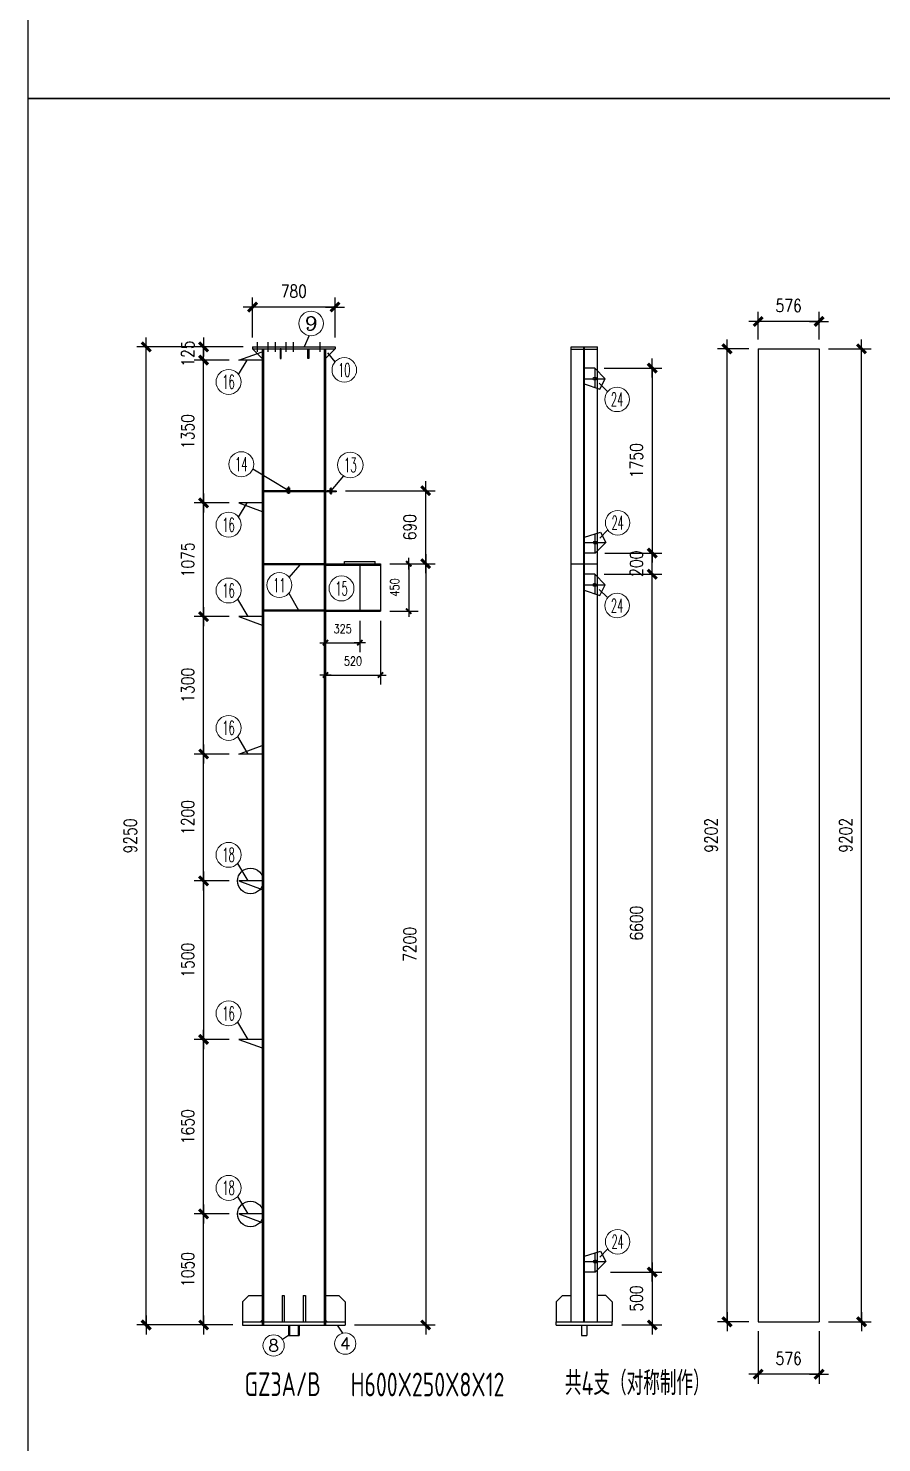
# Model space of a CAD drawing. Header units: millimetres. Extents: x 2451220 to 4527627, y -5186613 to -1639140.
# Drawn here: x 2483553 to 2491625, y -1736927 to -1723549 of the extents above; entities that cross this region are included whole.
import ezdxf
from ezdxf.enums import TextEntityAlignment as Align

# ---------------------------------------------------------------- set-up
doc = ezdxf.new("R2010")
doc.units = ezdxf.units.MM
doc.header["$LTSCALE"] = 1000
doc.header["$PDMODE"] = 34
doc.layers.add('钢架', color=7, linetype='Continuous', lineweight=25)
doc.styles.add('COMPLEX', font='COMPLEX')
doc.styles.add('DIM_FONT', font='simplex.shx', dxfattribs={"width": 0.8, "bigfont": 'hztxt.shx'})
doc.styles.get("Standard").update_dxf_attribs({"font": 'txt', "bigfont": 'gbcbig.shx'})
doc.styles.add('TSSD_Label', font='Tssdeng.shx', dxfattribs={"width": 0.7, "bigfont": 'hztxt.shx'})
doc.dimstyles.get("Standard").update_dxf_attribs({"dimscale": 100, "dimtxt": 3.5, "dimasz": 1, "dimexe": 2.5, "dimexo": 3, "dimgap": 1.5, "dimtad": 1, "dimdec": 0, "dimzin": 0, "dimdsep": 46, "dimtxsty": 'Standard', "dimblk": 'ARCHTICK', "dimcen": 0.09, "dimadec": 0, "dimazin": 0, "dimtfac": 1, "dimtdec": 0, "dimtix": 1, "dimtmove": 2, "dimatfit": 3, "dimldrblk": 'ARCHTICK', "dimfxl": 1, "dimtolj": 1, "dimtzin": 0, "dimarcsym": 0})
doc.dimstyles.new('WGH(1)', dxfattribs={"dimscale": 1.2, "dimtxt": 100, "dimasz": 0.5, "dimexe": 75, "dimexo": 75, "dimgap": 75, "dimtad": 1, "dimdec": 0, "dimzin": 0, "dimdsep": 46, "dimtxsty": 'DIM_FONT', "dimblk1": '_DIMX', "dimblk2": '_DIMX', "dimsah": 1, "dimcen": 0.09, "dimclrd": 3, "dimclre": 3, "dimclrt": 7, "dimadec": 0, "dimazin": 0, "dimtfac": 1, "dimtdec": 0, "dimtix": 1, "dimtmove": 2, "dimatfit": 3, "dimldrblk": '_DIMX', "dimfxl": 1, "dimtolj": 1, "dimtzin": 0, "dimarcsym": 0})

# ---------------------------------------------------------------- blocks, each defined once
blk = doc.blocks.new('_DIMX')
blk.add_line((-150, 0), (150, 0))
at = {"const_width": 50}
blk.add_lwpolyline([(-70, -70), (70, 70)], dxfattribs=at)
blk = doc.blocks.new('*D1924')
at = {"color": 3, "lineweight": -2}
for p, q in [((2485454, -1734763), (2485121, -1734763)), ((2485211, -1735813), (2485211, -1734764)), ((2485454, -1735813), (2485121, -1735813))]:
    blk.add_line(p, q, dxfattribs=at)
at = {"layer": 'Defpoints', "color": 0}
for p in [(2485211, -1734763), (2485544, -1734763), (2485544, -1735813)]:
    blk.add_point(p, dxfattribs=at)
at = {"color": 3, "lineweight": -2, "xscale": 0.6, "yscale": 0.6, "zscale": 0.6}
for p, rotation in [((2485211, -1734763), 90), ((2485211, -1735813), 270)]:
    blk.add_blockref('_DIMX', p, dxfattribs=dict(at, rotation=rotation))
at = {"color": 7, "insert": (2485061, -1735288), "char_height": 120, "attachment_point": 5, "rotation": 90, "style": 'DIM_FONT'}
blk.add_mtext('\\A1;1050', dxfattribs=at)
blk = doc.blocks.new('*D403')
at = {"color": 3, "lineweight": -2}
for p, q in [((2486974, -1728613), (2487402, -1728613)), ((2487312, -1728614), (2487312, -1735813)), ((2486639, -1735813), (2487402, -1735813))]:
    blk.add_line(p, q, dxfattribs=at)
at = {"layer": 'Defpoints', "color": 0}
for p in [(2486884, -1728613), (2486549, -1735813), (2487312, -1735813)]:
    blk.add_point(p, dxfattribs=at)
at = {"color": 3, "lineweight": -2, "xscale": 0.6, "yscale": 0.6, "zscale": 0.6}
for p, rotation in [((2487312, -1728613), 90), ((2487312, -1735813), 270)]:
    blk.add_blockref('_DIMX', p, dxfattribs=dict(at, rotation=rotation))
at = {"color": 7, "insert": (2487162, -1732213), "char_height": 120, "attachment_point": 5, "rotation": 90, "style": 'DIM_FONT'}
blk.add_mtext('\\A1;7200', dxfattribs=at)
blk = doc.blocks.new('*D1925')
at = {"color": 3, "lineweight": -2}
for p, q in [((2487064, -1728613), (2487241, -1728613)), ((2487151, -1728614), (2487151, -1729063)), ((2486974, -1729063), (2487241, -1729063))]:
    blk.add_line(p, q, dxfattribs=at)
at = {"layer": 'Defpoints', "color": 0}
for p in [(2486974, -1728613), (2486884, -1729063), (2487151, -1729063)]:
    blk.add_point(p, dxfattribs=at)
at = {"color": 3, "lineweight": -2, "xscale": 0.36, "yscale": 0.36, "zscale": 0.36}
for p, rotation in [((2487151, -1728613), 90), ((2487151, -1729063), 270)]:
    blk.add_blockref('_DIMX', p, dxfattribs=dict(at, rotation=rotation))
at = {"color": 7, "insert": (2487019, -1728838), "char_height": 84, "attachment_point": 5, "rotation": 90, "style": 'DIM_FONT'}
blk.add_mtext('\\A1;450', dxfattribs=at)
blk = doc.blocks.new('*D1926')
at = {"color": 3, "lineweight": -2}
for p, q in [((2486364, -1729153), (2486364, -1729451)), ((2486689, -1729153), (2486689, -1729451)), ((2486364, -1729361), (2486364, -1729361)), ((2486364, -1729361), (2486689, -1729361)), ((2486690, -1729361), (2486690, -1729361))]:
    blk.add_line(p, q, dxfattribs=at)
at = {"layer": 'Defpoints', "color": 0}
for p in [(2486364, -1729063), (2486689, -1729063), (2486689, -1729361)]:
    blk.add_point(p, dxfattribs=at)
at = {"color": 3, "lineweight": -2, "xscale": 0.36, "yscale": 0.36, "zscale": 0.36}
blk.add_blockref('_DIMX', (2486364, -1729361), dxfattribs=at)
at = {"color": 3, "lineweight": -2, "xscale": 0.36, "yscale": 0.36, "zscale": 0.36, "rotation": 180}
blk.add_blockref('_DIMX', (2486689, -1729361), dxfattribs=at)
at = {"color": 7, "insert": (2486527, -1729229), "char_height": 84, "attachment_point": 5, "style": 'DIM_FONT'}
blk.add_mtext('\\A1;325', dxfattribs=at)
blk = doc.blocks.new('*D1927')
at = {"color": 3, "lineweight": -2}
for p, q in [((2486364, -1729153), (2486364, -1729756)), ((2486884, -1729153), (2486884, -1729756)), ((2486365, -1729666), (2486884, -1729666))]:
    blk.add_line(p, q, dxfattribs=at)
at = {"layer": 'Defpoints', "color": 0}
for p in [(2486364, -1729063), (2486884, -1729063), (2486884, -1729666)]:
    blk.add_point(p, dxfattribs=at)
at = {"color": 3, "lineweight": -2, "xscale": 0.36, "yscale": 0.36, "zscale": 0.36, "rotation": 180}
blk.add_blockref('_DIMX', (2486364, -1729666), dxfattribs=at)
at = {"color": 3, "lineweight": -2, "xscale": 0.36, "yscale": 0.36, "zscale": 0.36}
blk.add_blockref('_DIMX', (2486884, -1729666), dxfattribs=at)
at = {"color": 7, "insert": (2486624, -1729534), "char_height": 84, "attachment_point": 5, "style": 'DIM_FONT'}
blk.add_mtext('\\A1;520', dxfattribs=at)
blk = doc.blocks.new('*D404')
at = {"color": 3, "lineweight": -2}
for p, q in [((2486554, -1727923), (2487402, -1727923)), ((2487312, -1728613), (2487312, -1727924)), ((2487064, -1728613), (2487402, -1728613))]:
    blk.add_line(p, q, dxfattribs=at)
at = {"layer": 'Defpoints', "color": 0}
for p in [(2486464, -1727923), (2487312, -1727923), (2486974, -1728613)]:
    blk.add_point(p, dxfattribs=at)
at = {"color": 3, "lineweight": -2, "xscale": 0.6, "yscale": 0.6, "zscale": 0.6}
for p, rotation in [((2487312, -1727923), 90), ((2487312, -1728613), 270)]:
    blk.add_blockref('_DIMX', p, dxfattribs=dict(at, rotation=rotation))
at = {"color": 7, "insert": (2487162, -1728268), "char_height": 120, "attachment_point": 5, "rotation": 90, "style": 'DIM_FONT'}
blk.add_mtext('\\A1;690', dxfattribs=at)
blk = doc.blocks.new('*D1928')
at = {"color": 3, "lineweight": -2}
for p, q in [((2485674, -1726473), (2485674, -1726096)), ((2486454, -1726473), (2486454, -1726096)), ((2486454, -1726186), (2485675, -1726186))]:
    blk.add_line(p, q, dxfattribs=at)
at = {"layer": 'Defpoints', "color": 0}
for p in [(2485674, -1726186), (2485674, -1726563), (2486454, -1726563)]:
    blk.add_point(p, dxfattribs=at)
at = {"color": 3, "lineweight": -2, "xscale": 0.6, "yscale": 0.6, "zscale": 0.6, "rotation": 180}
blk.add_blockref('_DIMX', (2485674, -1726186), dxfattribs=at)
at = {"color": 3, "lineweight": -2, "xscale": 0.6, "yscale": 0.6, "zscale": 0.6}
blk.add_blockref('_DIMX', (2486454, -1726186), dxfattribs=at)
at = {"color": 7, "insert": (2486064, -1726036), "char_height": 120, "attachment_point": 5, "style": 'DIM_FONT'}
blk.add_mtext('\\A1;780', dxfattribs=at)
blk = doc.blocks.new('*D1929')
at = {"color": 3, "lineweight": -2}
for p, q in [((2485584, -1726563), (2484578, -1726563)), ((2484668, -1735813), (2484668, -1726564)), ((2485489, -1735813), (2484578, -1735813))]:
    blk.add_line(p, q, dxfattribs=at)
at = {"layer": 'Defpoints', "color": 0}
for p in [(2484668, -1726563), (2485674, -1726563), (2485579, -1735813)]:
    blk.add_point(p, dxfattribs=at)
at = {"color": 3, "lineweight": -2, "xscale": 0.6, "yscale": 0.6, "zscale": 0.6}
for p, rotation in [((2484668, -1726563), 90), ((2484668, -1735813), 270)]:
    blk.add_blockref('_DIMX', p, dxfattribs=dict(at, rotation=rotation))
at = {"color": 7, "insert": (2484518, -1731188), "char_height": 120, "attachment_point": 5, "rotation": 90, "style": 'DIM_FONT'}
blk.add_mtext('\\A1;9250', dxfattribs=at)
blk = doc.blocks.new('*D1930')
at = {"color": 3, "lineweight": -2}
for p, q in [((2490367, -1726581), (2490072, -1726581)), ((2490162, -1735783), (2490162, -1726582)), ((2490367, -1735783), (2490072, -1735783))]:
    blk.add_line(p, q, dxfattribs=at)
at = {"layer": 'Defpoints', "color": 0}
for p in [(2490162, -1726581), (2490457, -1726581), (2490457, -1735783)]:
    blk.add_point(p, dxfattribs=at)
at = {"color": 3, "lineweight": -2, "xscale": 0.6, "yscale": 0.6, "zscale": 0.6}
for p, rotation in [((2490162, -1726581), 90), ((2490162, -1735783), 270)]:
    blk.add_blockref('_DIMX', p, dxfattribs=dict(at, rotation=rotation))
at = {"color": 7, "insert": (2490012, -1731182), "char_height": 120, "attachment_point": 5, "rotation": 90, "style": 'DIM_FONT'}
blk.add_mtext('\\A1;9202', dxfattribs=at)
blk = doc.blocks.new('*D1931')
at = {"color": 3, "lineweight": -2}
for p, q in [((2491123, -1726581), (2491525, -1726581)), ((2491435, -1735783), (2491435, -1726582)), ((2491123, -1735783), (2491525, -1735783))]:
    blk.add_line(p, q, dxfattribs=at)
at = {"layer": 'Defpoints', "color": 0}
for p in [(2491033, -1726581), (2491435, -1726581), (2491033, -1735783)]:
    blk.add_point(p, dxfattribs=at)
at = {"color": 3, "lineweight": -2, "xscale": 0.6, "yscale": 0.6, "zscale": 0.6}
for p, rotation in [((2491435, -1726581), 90), ((2491435, -1735783), 270)]:
    blk.add_blockref('_DIMX', p, dxfattribs=dict(at, rotation=rotation))
at = {"color": 7, "insert": (2491285, -1731182), "char_height": 120, "attachment_point": 5, "rotation": 90, "style": 'DIM_FONT'}
blk.add_mtext('\\A1;9202', dxfattribs=at)
blk = doc.blocks.new('*D1932')
at = {"color": 3, "lineweight": -2}
for p, q in [((2490457, -1735873), (2490457, -1736369)), ((2491033, -1735873), (2491033, -1736369)), ((2491033, -1736279), (2490458, -1736279))]:
    blk.add_line(p, q, dxfattribs=at)
at = {"layer": 'Defpoints', "color": 0}
for p in [(2490457, -1735783), (2491033, -1735783), (2490457, -1736279)]:
    blk.add_point(p, dxfattribs=at)
at = {"color": 3, "lineweight": -2, "xscale": 0.6, "yscale": 0.6, "zscale": 0.6, "rotation": 180}
blk.add_blockref('_DIMX', (2490457, -1736279), dxfattribs=at)
at = {"color": 3, "lineweight": -2, "xscale": 0.6, "yscale": 0.6, "zscale": 0.6}
blk.add_blockref('_DIMX', (2491033, -1736279), dxfattribs=at)
at = {"color": 7, "insert": (2490745, -1736129), "char_height": 120, "attachment_point": 5, "style": 'DIM_FONT'}
blk.add_mtext('\\A1;576', dxfattribs=at)
blk = doc.blocks.new('*D1933')
at = {"color": 3, "lineweight": -2}
for p, q in [((2490457, -1726491), (2490457, -1726232)), ((2491033, -1726491), (2491033, -1726232)), ((2491033, -1726322), (2490458, -1726322))]:
    blk.add_line(p, q, dxfattribs=at)
at = {"layer": 'Defpoints', "color": 0}
for p in [(2490457, -1726322), (2490457, -1726581), (2491033, -1726581)]:
    blk.add_point(p, dxfattribs=at)
at = {"color": 3, "lineweight": -2, "xscale": 0.6, "yscale": 0.6, "zscale": 0.6, "rotation": 180}
blk.add_blockref('_DIMX', (2490457, -1726322), dxfattribs=at)
at = {"color": 3, "lineweight": -2, "xscale": 0.6, "yscale": 0.6, "zscale": 0.6}
blk.add_blockref('_DIMX', (2491033, -1726322), dxfattribs=at)
at = {"color": 7, "insert": (2490745, -1726172), "char_height": 120, "attachment_point": 5, "style": 'DIM_FONT'}
blk.add_mtext('\\A1;576', dxfattribs=at)
blk = doc.blocks.new('轴线标号')
at = {"lineweight": 13}
blk.add_circle((0, 0), 0.5, dxfattribs=at)
at = {"layer": '钢架', "lineweight": 13, "style": 'COMPLEX', "width": 1.041667}
blk.add_attdef('A', text='', height=0.56, dxfattribs=at).set_placement((-0.25, -0.28), (0.25, -0.28), align=Align.FIT)
blk = doc.blocks.new('*D1934')
at = {"color": 3, "lineweight": -2}
for p, q in [((2489000, -1726763), (2489545, -1726763)), ((2489455, -1726764), (2489455, -1728513)), ((2489005, -1728513), (2489545, -1728513))]:
    blk.add_line(p, q, dxfattribs=at)
at = {"layer": 'Defpoints', "color": 0}
for p in [(2488910, -1726763), (2488915, -1728513), (2489455, -1728513)]:
    blk.add_point(p, dxfattribs=at)
at = {"color": 3, "lineweight": -2, "xscale": 0.6, "yscale": 0.6, "zscale": 0.6}
for p, rotation in [((2489455, -1726763), 90), ((2489455, -1728513), 270)]:
    blk.add_blockref('_DIMX', p, dxfattribs=dict(at, rotation=rotation))
at = {"color": 7, "insert": (2489305, -1727638), "char_height": 120, "attachment_point": 5, "rotation": 90, "style": 'DIM_FONT'}
blk.add_mtext('\\A1;1750', dxfattribs=at)
blk = doc.blocks.new('*D405')
at = {"color": 3, "lineweight": -2}
for p, q in [((2489000, -1728713), (2489545, -1728713)), ((2489455, -1735313), (2489455, -1728714)), ((2489060, -1735313), (2489545, -1735313))]:
    blk.add_line(p, q, dxfattribs=at)
at = {"layer": 'Defpoints', "color": 0}
for p in [(2488910, -1728713), (2489455, -1728713), (2488970, -1735313)]:
    blk.add_point(p, dxfattribs=at)
at = {"color": 3, "lineweight": -2, "xscale": 0.6, "yscale": 0.6, "zscale": 0.6}
for p, rotation in [((2489455, -1728713), 90), ((2489455, -1735313), 270)]:
    blk.add_blockref('_DIMX', p, dxfattribs=dict(at, rotation=rotation))
at = {"color": 7, "insert": (2489305, -1732013), "char_height": 120, "attachment_point": 5, "rotation": 90, "style": 'DIM_FONT'}
blk.add_mtext('\\A1;6600', dxfattribs=at)
blk = doc.blocks.new('*D406')
at = {"color": 3, "lineweight": -2}
for p, q in [((2489188, -1728513), (2489545, -1728513)), ((2489455, -1728513), (2489455, -1728512)), ((2489455, -1728713), (2489455, -1728513)), ((2489090, -1728713), (2489545, -1728713)), ((2489455, -1728714), (2489455, -1728715))]:
    blk.add_line(p, q, dxfattribs=at)
at = {"layer": 'Defpoints', "color": 0}
for p in [(2489098, -1728513), (2489455, -1728513), (2489000, -1728713)]:
    blk.add_point(p, dxfattribs=at)
at = {"color": 3, "lineweight": -2, "xscale": 0.6, "yscale": 0.6, "zscale": 0.6}
for p, rotation in [((2489455, -1728513), 270), ((2489455, -1728713), 90)]:
    blk.add_blockref('_DIMX', p, dxfattribs=dict(at, rotation=rotation))
at = {"color": 7, "insert": (2489305, -1728613), "char_height": 120, "attachment_point": 5, "rotation": 90, "style": 'DIM_FONT'}
blk.add_mtext('\\A1;200', dxfattribs=at)
blk = doc.blocks.new('*D410')
at = {"color": 3, "lineweight": -2}
for p, q in [((2485454, -1733113), (2485121, -1733113)), ((2485211, -1734763), (2485211, -1733114)), ((2485454, -1734763), (2485121, -1734763))]:
    blk.add_line(p, q, dxfattribs=at)
at = {"layer": 'Defpoints', "color": 0}
for p in [(2485211, -1733113), (2485544, -1733113), (2485544, -1734763)]:
    blk.add_point(p, dxfattribs=at)
at = {"color": 3, "lineweight": -2, "xscale": 0.6, "yscale": 0.6, "zscale": 0.6}
for p, rotation in [((2485211, -1733113), 90), ((2485211, -1734763), 270)]:
    blk.add_blockref('_DIMX', p, dxfattribs=dict(at, rotation=rotation))
at = {"color": 7, "insert": (2485061, -1733938), "char_height": 120, "attachment_point": 5, "rotation": 90, "style": 'DIM_FONT'}
blk.add_mtext('\\A1;1650', dxfattribs=at)
blk = doc.blocks.new('*D1955')
at = {"color": 3, "lineweight": -2}
for p, q in [((2485454, -1730413), (2485121, -1730413)), ((2485211, -1731613), (2485211, -1730414)), ((2485454, -1731613), (2485121, -1731613))]:
    blk.add_line(p, q, dxfattribs=at)
at = {"layer": 'Defpoints', "color": 0}
for p in [(2485211, -1730413), (2485544, -1730413), (2485544, -1731613)]:
    blk.add_point(p, dxfattribs=at)
at = {"color": 3, "lineweight": -2, "xscale": 0.6, "yscale": 0.6, "zscale": 0.6}
for p, rotation in [((2485211, -1730413), 90), ((2485211, -1731613), 270)]:
    blk.add_blockref('_DIMX', p, dxfattribs=dict(at, rotation=rotation))
at = {"color": 7, "insert": (2485061, -1731013), "char_height": 120, "attachment_point": 5, "rotation": 90, "style": 'DIM_FONT'}
blk.add_mtext('\\A1;1200', dxfattribs=at)
blk = doc.blocks.new('*D1956')
at = {"color": 3, "lineweight": -2}
for p, q in [((2485454, -1729113), (2485121, -1729113)), ((2485211, -1730413), (2485211, -1729114)), ((2485454, -1730413), (2485121, -1730413))]:
    blk.add_line(p, q, dxfattribs=at)
at = {"layer": 'Defpoints', "color": 0}
for p in [(2485211, -1729113), (2485544, -1729113), (2485544, -1730413)]:
    blk.add_point(p, dxfattribs=at)
at = {"color": 3, "lineweight": -2, "xscale": 0.6, "yscale": 0.6, "zscale": 0.6}
for p, rotation in [((2485211, -1729113), 90), ((2485211, -1730413), 270)]:
    blk.add_blockref('_DIMX', p, dxfattribs=dict(at, rotation=rotation))
at = {"color": 7, "insert": (2485061, -1729763), "char_height": 120, "attachment_point": 5, "rotation": 90, "style": 'DIM_FONT'}
blk.add_mtext('\\A1;1300', dxfattribs=at)
blk = doc.blocks.new('*D1957')
at = {"color": 3, "lineweight": -2}
for p, q in [((2485454, -1728038), (2485121, -1728038)), ((2485211, -1729113), (2485211, -1728039)), ((2485454, -1729113), (2485121, -1729113))]:
    blk.add_line(p, q, dxfattribs=at)
at = {"layer": 'Defpoints', "color": 0}
for p in [(2485211, -1728038), (2485544, -1728038), (2485544, -1729113)]:
    blk.add_point(p, dxfattribs=at)
at = {"color": 3, "lineweight": -2, "xscale": 0.6, "yscale": 0.6, "zscale": 0.6}
for p, rotation in [((2485211, -1728038), 90), ((2485211, -1729113), 270)]:
    blk.add_blockref('_DIMX', p, dxfattribs=dict(at, rotation=rotation))
at = {"color": 7, "insert": (2485061, -1728576), "char_height": 120, "attachment_point": 5, "rotation": 90, "style": 'DIM_FONT'}
blk.add_mtext('\\A1;1075', dxfattribs=at)
blk = doc.blocks.new('*D1958')
at = {"color": 3, "lineweight": -2}
for p, q in [((2485454, -1726688), (2485121, -1726688)), ((2485211, -1728038), (2485211, -1726689)), ((2485454, -1728038), (2485121, -1728038))]:
    blk.add_line(p, q, dxfattribs=at)
at = {"layer": 'Defpoints', "color": 0}
for p in [(2485211, -1726688), (2485544, -1726688), (2485544, -1728038)]:
    blk.add_point(p, dxfattribs=at)
at = {"color": 3, "lineweight": -2, "xscale": 0.6, "yscale": 0.6, "zscale": 0.6}
for p, rotation in [((2485211, -1726688), 90), ((2485211, -1728038), 270)]:
    blk.add_blockref('_DIMX', p, dxfattribs=dict(at, rotation=rotation))
at = {"color": 7, "insert": (2485061, -1727363), "char_height": 120, "attachment_point": 5, "rotation": 90, "style": 'DIM_FONT'}
blk.add_mtext('\\A1;1350', dxfattribs=at)
blk = doc.blocks.new('*D411')
at = {"color": 3, "lineweight": -2}
for p, q in [((2485364, -1731613), (2485121, -1731613)), ((2485211, -1731614), (2485211, -1733113)), ((2485364, -1733113), (2485121, -1733113))]:
    blk.add_line(p, q, dxfattribs=at)
at = {"layer": 'Defpoints', "color": 0}
for p in [(2485454, -1731613), (2485211, -1733113), (2485454, -1733113)]:
    blk.add_point(p, dxfattribs=at)
at = {"color": 3, "lineweight": -2, "xscale": 0.6, "yscale": 0.6, "zscale": 0.6}
for p, rotation in [((2485211, -1731613), 90), ((2485211, -1733113), 270)]:
    blk.add_blockref('_DIMX', p, dxfattribs=dict(at, rotation=rotation))
at = {"color": 7, "insert": (2485061, -1732363), "char_height": 120, "attachment_point": 5, "rotation": 90, "style": 'DIM_FONT'}
blk.add_mtext('\\A1;1500', dxfattribs=at)
blk = doc.blocks.new('*D412')
at = {"color": 3, "lineweight": -2}
for p, q in [((2485364, -1726563), (2485121, -1726563)), ((2485211, -1726563), (2485211, -1726562)), ((2485211, -1726688), (2485211, -1726563)), ((2485364, -1726688), (2485121, -1726688)), ((2485211, -1726689), (2485211, -1726690))]:
    blk.add_line(p, q, dxfattribs=at)
at = {"layer": 'Defpoints', "color": 0}
for p in [(2485211, -1726563), (2485454, -1726563), (2485454, -1726688)]:
    blk.add_point(p, dxfattribs=at)
at = {"color": 3, "lineweight": -2, "xscale": 0.6, "yscale": 0.6, "zscale": 0.6}
for p, rotation in [((2485211, -1726563), 270), ((2485211, -1726688), 90)]:
    blk.add_blockref('_DIMX', p, dxfattribs=dict(at, rotation=rotation))
at = {"color": 7, "insert": (2485061, -1726626), "char_height": 120, "attachment_point": 5, "rotation": 90, "style": 'DIM_FONT'}
blk.add_mtext('\\A1;125', dxfattribs=at)
blk = doc.blocks.new('*D1992')
at = {"color": 3, "lineweight": -2}
for p, q in [((2489166, -1735313), (2489545, -1735313)), ((2489455, -1735314), (2489455, -1735813)), ((2489166, -1735813), (2489545, -1735813))]:
    blk.add_line(p, q, dxfattribs=at)
at = {"layer": 'Defpoints', "color": 0}
for p in [(2489076, -1735313), (2489076, -1735813), (2489455, -1735813)]:
    blk.add_point(p, dxfattribs=at)
at = {"color": 3, "lineweight": -2, "xscale": 0.6, "yscale": 0.6, "zscale": 0.6}
for p, rotation in [((2489455, -1735313), 90), ((2489455, -1735813), 270)]:
    blk.add_blockref('_DIMX', p, dxfattribs=dict(at, rotation=rotation))
at = {"color": 7, "insert": (2489305, -1735563), "char_height": 120, "attachment_point": 5, "rotation": 90, "style": 'DIM_FONT'}
blk.add_mtext('\\A1;500', dxfattribs=at)

msp = doc.modelspace()

# ---------------------------------------------------------------- linework, layer by layer
for p, q in [((2486208.2, -1726455.6), (2486163.4, -1726563.5)), ((2485544.3, -1726688.5), (2485764.3, -1726608.5)), ((2485674.3, -1726581.5), (2485764.3, -1726671.5)), ((2485764.3, -1726581.5), (2485764.3, -1735813.5)), ((2485776.3, -1726581.5), (2485776.3, -1735813.5)), ((2486352.3, -1726581.5), (2486352.3, -1735813.5)), ((2486364.3, -1726581.5), (2486364.3, -1735813.5)), ((2486454.3, -1726581.5), (2486364.3, -1726671.5)), ((2486455.4, -1726702.8), (2486387.3, -1726618.9)), ((2488686.4, -1735783.5), (2488686.4, -1726563.5)), ((2488686.4, -1726563.5), (2488936.4, -1726563.5)), ((2488686.4, -1726583.5), (2488936.4, -1726583.5)), ((2488807.4, -1735783.5), (2488807.4, -1726563.5)), ((2488811.4, -1735783.5), (2488811.4, -1726563.5)), ((2488815.4, -1735783.5), (2488815.4, -1726563.5)), ((2488936.4, -1735783.5), (2488936.4, -1726563.5)), ((2490457.1, -1726581.5), (2490457.1, -1735783.5)), ((2491033.1, -1726581.5), (2491033.1, -1735783.5)), ((2485540.8, -1726822.5), (2485623.2, -1726688.5)), ((2485764.3, -1726688.5), (2485544.3, -1726688.5)), ((2488910.3, -1726763.3), (2488810.3, -1726763.3)), ((2488910.3, -1726763.3), (2488810.3, -1726763.3)), ((2488910.3, -1726763.3), (2488910.3, -1726946.7)), ((2488910.3, -1726763.3), (2489010.3, -1726863.3)), ((2488810.3, -1726863.3), (2489010.3, -1726863.3)), ((2489027.8, -1726979.9), (2488954.2, -1726906.4)), ((2488960.3, -1726963.3), (2489010.3, -1726863.3)), ((2488810.3, -1726913.3), (2488960.3, -1726963.3)), ((2485677.9, -1727714.6), (2486011.7, -1727916.4)), ((2486533.9, -1727782.2), (2486414.3, -1727923.5)), ((2486354.3, -1727923.5), (2485774.3, -1727923.5)), ((2486354.3, -1727933.5), (2485774.3, -1727933.5)), ((2486364.3, -1727923.5), (2486464.3, -1727923.5)), ((2486464.3, -1727933.5), (2486364.3, -1727933.5)), ((2486414.3, -1727923.5), (2486379.3, -1727923.5)), ((2486414.3, -1727893.1), (2486414.3, -1727958.5)), ((2486464.3, -1727923.5), (2486464.3, -1727933.5)), ((2485540.8, -1728172.5), (2485623.2, -1728038.5)), ((2485764.3, -1728038.5), (2485544.3, -1728038.5)), ((2485544.3, -1728038.5), (2485764.3, -1728118.5)), ((2488815.4, -1728363.5), (2488965.4, -1728313.5)), ((2488915.4, -1728513.5), (2488915.4, -1728330.1)), ((2489033, -1728296.9), (2488959.3, -1728370.4)), ((2488965.4, -1728313.5), (2489015.4, -1728413.5)), ((2488815.4, -1728413.5), (2489015.4, -1728413.5)), ((2488915.4, -1728513.5), (2489015.4, -1728413.5)), ((2486352.3, -1728613.5), (2485776.3, -1728613.5)), ((2486352.3, -1728623.5), (2485776.3, -1728623.5)), ((2486021.3, -1728742.3), (2486125.9, -1728623.5)), ((2486364.3, -1728613.5), (2486884.3, -1728613.5)), ((2486364.3, -1728625.5), (2486884.3, -1728625.5)), ((2486544.3, -1728593.5), (2486834.3, -1728593.5)), ((2486544.3, -1728613.5), (2486544.3, -1728593.5)), ((2486689.3, -1728625.5), (2486689.3, -1729051.5)), ((2486834.3, -1728613.5), (2486834.3, -1728593.5)), ((2486884.3, -1728613.5), (2486884.3, -1729063.5)), ((2488686.4, -1728613.5), (2488936.4, -1728613.5)), ((2488915.4, -1728513.5), (2488815.4, -1728513.5)), ((2488910.3, -1728713.5), (2488810.3, -1728713.5)), ((2488910.3, -1728713.5), (2488810.3, -1728713.5)), ((2488910.3, -1728713.5), (2488910.3, -1728896.8)), ((2488910.3, -1728713.5), (2489010.3, -1728813.5)), ((2486016.3, -1728893.1), (2486109.9, -1729053.5)), ((2488810.3, -1728813.5), (2489010.3, -1728813.5)), ((2488810.3, -1728863.5), (2488960.3, -1728913.5)), ((2489027.8, -1728930), (2488954.2, -1728856.6)), ((2488960.3, -1728913.5), (2489010.3, -1728813.5)), ((2485531.9, -1728948.5), (2485628.4, -1729113.5)), ((2485764.3, -1729113.5), (2485544.3, -1729113.5)), ((2485544.3, -1729113.5), (2485764.3, -1729193.5)), ((2486352.3, -1729053.5), (2485776.3, -1729053.5)), ((2486352.3, -1729063.5), (2485776.3, -1729063.5)), ((2486364.3, -1729051.5), (2486884.3, -1729051.5)), ((2486364.3, -1729063.5), (2486884.3, -1729063.5)), ((2485531.9, -1730248.5), (2485628.4, -1730413.5)), ((2485544.3, -1730413.5), (2485764.3, -1730333.5)), ((2485764.3, -1730413.5), (2485544.3, -1730413.5)), ((2485531.9, -1731448.5), (2485628.4, -1731613.5)), ((2485764.3, -1731613.5), (2485544.3, -1731613.5)), ((2485544.3, -1731613.5), (2485764.3, -1731693.5)), ((2485531.9, -1732948.5), (2485628.4, -1733113.5)), ((2485764.3, -1733113.5), (2485544.3, -1733113.5)), ((2485544.3, -1733113.5), (2485764.3, -1733193.5)), ((2485531.9, -1734598.5), (2485628.4, -1734763.5)), ((2485764.3, -1734763.5), (2485544.3, -1734763.5)), ((2485544.3, -1734763.5), (2485764.3, -1734843.5)), ((2488815.4, -1735163.5), (2488965.4, -1735113.5)), ((2488915.4, -1735313.5), (2488915.4, -1735130.1)), ((2489033, -1735096.9), (2488959.3, -1735170.4)), ((2488965.4, -1735113.5), (2489015.4, -1735213.5)), ((2488815.4, -1735213.5), (2489015.4, -1735213.5)), ((2488915.4, -1735313.5), (2488815.4, -1735313.5)), ((2488915.4, -1735313.5), (2489015.4, -1735213.5)), ((2485579.3, -1735593.5), (2485639.3, -1735533.5)), ((2485579.3, -1735593.5), (2485579.3, -1735783.5)), ((2485639.3, -1735533.5), (2485778.3, -1735533.5)), ((2485954.3, -1735533.5), (2485954.3, -1735783.5)), ((2485954.3, -1735533.5), (2485974.3, -1735533.5)), ((2485974.3, -1735533.5), (2485974.3, -1735783.5)), ((2486154.3, -1735533.5), (2486154.3, -1735783.5)), ((2486154.3, -1735533.5), (2486174.3, -1735533.5)), ((2486174.3, -1735533.5), (2486174.3, -1735783.5)), ((2486350.3, -1735533.5), (2486489.3, -1735533.5)), ((2486489.3, -1735533.5), (2486549.3, -1735593.5)), ((2486549.3, -1735593.5), (2486549.3, -1735783.5)), ((2488546.4, -1735593.5), (2488606.4, -1735533.5)), ((2488546.4, -1735593.5), (2488546.4, -1735783.5)), ((2488606.4, -1735533.5), (2488686.4, -1735533.5)), ((2489016.4, -1735533.5), (2488936.4, -1735533.5)), ((2489076.4, -1735593.5), (2489016.4, -1735533.5)), ((2489076.4, -1735593.5), (2489076.4, -1735783.5)), ((2485579.3, -1735783.5), (2485579.3, -1735813.5)), ((2485579.3, -1735783.5), (2486549.3, -1735783.5)), ((2485579.3, -1735813.5), (2486549.3, -1735813.5)), ((2485749.3, -1735783.5), (2485764.3, -1735768.5)), ((2485764.3, -1735783.5), (2486364.3, -1735783.5)), ((2485764.3, -1735783.5), (2486364.3, -1735783.5)), ((2485764.3, -1735813.5), (2486364.3, -1735813.5)), ((2485764.3, -1735813.5), (2486364.3, -1735813.5)), ((2486014.3, -1735813.5), (2486014.3, -1735913.5)), ((2486024.3, -1735813.5), (2486024.3, -1735913.5)), ((2486104.3, -1735813.5), (2486104.3, -1735913.5)), ((2486114.3, -1735813.5), (2486114.3, -1735913.5)), ((2486379.3, -1735783.5), (2486364.3, -1735768.5)), ((2486529.6, -1735890.7), (2486479, -1735813.5)), ((2486549.3, -1735783.5), (2486549.3, -1735813.5)), ((2488546.4, -1735813.5), (2488546.4, -1735783.5)), ((2488546.4, -1735783.5), (2489076.4, -1735783.5)), ((2488546.4, -1735813.5), (2489076.4, -1735813.5)), ((2488786.4, -1735813.5), (2488786.4, -1735913.5)), ((2488836.4, -1735813.5), (2488836.4, -1735913.5)), ((2489076.4, -1735813.5), (2489076.4, -1735783.5)), ((2489076.4, -1735813.5), (2489076.4, -1735783.5)), ((2490457.1, -1735783.5), (2491033.1, -1735783.5)), ((2490457.1, -1735783.5), (2491033.1, -1735783.5)), ((2490457.1, -1735783.5), (2491033.1, -1735783.5)), ((2486014.3, -1735913.5), (2485957.6, -1735951.2)), ((2486014.3, -1735913.5), (2486114.3, -1735913.5)), ((2488786.4, -1735913.5), (2488836.4, -1735913.5))]:
    msp.add_line(p, q)
at = {"color": 2}
for p, q in [((2485674.3, -1726563.5), (2485674.3, -1726581.5)), ((2485674.3, -1726563.5), (2486454.3, -1726563.5)), ((2485674.3, -1726581.5), (2486454.3, -1726581.5)), ((2485719.3, -1726518.8), (2485719.3, -1726607.7)), ((2485819.3, -1726518.8), (2485819.3, -1726607.7)), ((2485889.3, -1726518.8), (2485889.3, -1726607.7)), ((2485989.3, -1726518.8), (2485989.3, -1726607.7)), ((2486059.3, -1726518.8), (2486059.3, -1726607.7)), ((2486309.3, -1726518.8), (2486309.3, -1726607.7)), ((2486454.3, -1726563.5), (2486454.3, -1726581.5)), ((2490457.1, -1726581.5), (2491033.1, -1726581.5)), ((2486014.3, -1727882.8), (2486014.3, -1727953.7))]:
    msp.add_line(p, q, dxfattribs=at)
for points in [[(2499972, -1724214.5), (2483552.7, -1724214.5), (2483552.7, -1711257.5), (2499972, -1711257.5)], [(2499972, -1737171.4), (2483552.7, -1737171.4), (2483552.7, -1724214.5), (2499972, -1724214.5)], [(2485934.3, -1726671.5), (2485944.3, -1726671.5), (2485944.3, -1726581.5), (2485934.3, -1726581.5)], [(2485934.3, -1726671.5), (2485944.3, -1726671.5), (2485944.3, -1726581.5), (2485934.3, -1726581.5)], [(2486207.7, -1726671.5), (2486197.7, -1726671.5), (2486197.7, -1726581.5), (2486207.7, -1726581.5)], [(2486406.7, -1727902), (2486422.4, -1727902), (2486422.4, -1727949.8), (2486406.7, -1727949.8)]]:
    msp.add_lwpolyline(points, close=True)
msp.add_lwpolyline([(2486005.8, -1727895.5), (2486022.9, -1727895.5), (2486022.9, -1727944.5), (2486005.8, -1727944.5)], close=True, dxfattribs=at)
for centre, radius in [((2488910.3, -1726863.3), 15), ((2488915.4, -1728413.5), 15), ((2488910.3, -1728813.5), 15), ((2485654.3, -1731613.5), 121.6), ((2485654.3, -1734763.5), 121.6), ((2488915.4, -1735213.5), 15)]:
    msp.add_circle(centre, radius)

# ---------------------------------------------------------------- block references
ref = msp.add_blockref('轴线标号', (2486227.4, -1726340.9), dxfattribs=dict(xscale=-232.4988107294776, yscale=232.4988107294776, zscale=232.4988107293054))
ref.add_attrib('A', '9', dxfattribs={"layer": '钢架', "lineweight": 13, "height": 130.2, "style": 'COMPLEX', "width": 1.339286}).set_placement((2486169.3, -1726406), (2486285.6, -1726406), align=Align.FIT)
ref = msp.add_blockref('轴线标号', (2486542, -1726780.3), dxfattribs=dict(xscale=-232.4988107294776, yscale=232.4988107294776, zscale=232.4988107293054))
ref.add_attrib('A', '10', dxfattribs={"layer": '钢架', "lineweight": 13, "height": 130.2, "style": 'COMPLEX', "width": 0.646552}).set_placement((2486483.9, -1726845.4), (2486600.1, -1726845.4), align=Align.FIT)
ref = msp.add_blockref('轴线标号', (2485446.9, -1726894), dxfattribs=dict(xscale=-236.1316046467982, yscale=236.1316046467982, zscale=236.1316046469508))
ref.add_attrib('A', '16', dxfattribs={"layer": '钢架', "lineweight": 13, "height": 132.23, "style": 'COMPLEX', "width": 0.646552}).set_placement((2485387.9, -1726960.1), (2485505.9, -1726960.1), align=Align.FIT)
ref = msp.add_blockref('轴线标号', (2489122.3, -1727059), dxfattribs=dict(xscale=232.0951669607311, yscale=232.0951669607311, zscale=232.0951669606781, rotation=180))
ref.add_attrib('A', '24', dxfattribs={"layer": '钢架', "lineweight": 13, "height": 129.97, "style": 'COMPLEX', "width": 0.520833}).set_placement((2489064.3, -1727124), (2489180.4, -1727124), align=Align.FIT)
ref = msp.add_blockref('轴线标号', (2485567.8, -1727671.9), dxfattribs=dict(xscale=-236.1316046467982, yscale=236.1316046467982, zscale=236.1316046469508))
ref.add_attrib('A', '14', dxfattribs={"layer": '钢架', "lineweight": 13, "height": 132.23, "style": 'COMPLEX', "width": 0.604839}).set_placement((2485508.8, -1727738), (2485626.8, -1727738), align=Align.FIT)
ref = msp.add_blockref('轴线标号', (2486598.1, -1727679.5), dxfattribs=dict(xscale=-242.1862611761317, yscale=242.1862611765973, zscale=242.1862611763598))
ref.add_attrib('A', '13', dxfattribs={"layer": '钢架', "lineweight": 13, "height": 135.62, "style": 'COMPLEX', "width": 0.646552}).set_placement((2486537.5, -1727747.3), (2486658.6, -1727747.3), align=Align.FIT)
ref = msp.add_blockref('轴线标号', (2489127.5, -1728226.1), dxfattribs=dict(xscale=-232.0951669607311, yscale=232.0951669607311, zscale=232.0951669606781))
ref.add_attrib('A', '24', dxfattribs={"layer": '钢架', "lineweight": 13, "height": 129.97, "style": 'COMPLEX', "width": 0.520833}).set_placement((2489069.4, -1728291.1), (2489185.5, -1728291.1), align=Align.FIT)
ref = msp.add_blockref('轴线标号', (2485446.9, -1728244), dxfattribs=dict(xscale=-236.1316046467982, yscale=236.1316046467982, zscale=236.1316046469508))
ref.add_attrib('A', '16', dxfattribs={"layer": '钢架', "lineweight": 13, "height": 132.23, "style": 'COMPLEX', "width": 0.646552}).set_placement((2485387.9, -1728310.1), (2485505.9, -1728310.1), align=Align.FIT)
ref = msp.add_blockref('轴线标号', (2485446.9, -1728866.6), dxfattribs=dict(xscale=-236.1316046467982, yscale=236.1316046467982, zscale=236.1316046469508))
ref.add_attrib('A', '16', dxfattribs={"layer": '钢架', "lineweight": 13, "height": 132.23, "style": 'COMPLEX', "width": 0.646552}).set_placement((2485387.9, -1728932.7), (2485505.9, -1728932.7), align=Align.FIT)
ref = msp.add_blockref('轴线标号', (2485928, -1728814.7), dxfattribs=dict(xscale=-236.1316046467982, yscale=236.1316046467982, zscale=236.1316046469508))
ref.add_attrib('A', '11', dxfattribs={"layer": '钢架', "lineweight": 13, "height": 132.23, "style": 'COMPLEX', "width": 0.78125}).set_placement((2485869, -1728880.8), (2485987.1, -1728880.8), align=Align.FIT)
ref = msp.add_blockref('轴线标号', (2486515.5, -1728847.2), dxfattribs=dict(xscale=-236.1316046467982, yscale=236.1316046467982, zscale=236.1316046469508))
ref.add_attrib('A', '15', dxfattribs={"layer": '钢架', "lineweight": 13, "height": 132.23, "style": 'COMPLEX', "width": 0.646552}).set_placement((2486456.5, -1728913.4), (2486574.5, -1728913.4), align=Align.FIT)
ref = msp.add_blockref('轴线标号', (2489122.3, -1729009.1), dxfattribs=dict(xscale=232.0951669607311, yscale=232.0951669607311, zscale=232.0951669606781, rotation=180))
ref.add_attrib('A', '24', dxfattribs={"layer": '钢架', "lineweight": 13, "height": 129.97, "style": 'COMPLEX', "width": 0.520833}).set_placement((2489064.3, -1729074.1), (2489180.4, -1729074.1), align=Align.FIT)
ref = msp.add_blockref('轴线标号', (2485446.9, -1730166.6), dxfattribs=dict(xscale=-236.1316046467982, yscale=236.1316046467982, zscale=236.1316046469508))
ref.add_attrib('A', '16', dxfattribs={"layer": '钢架', "lineweight": 13, "height": 132.23, "style": 'COMPLEX', "width": 0.646552}).set_placement((2485387.9, -1730232.7), (2485505.9, -1730232.7), align=Align.FIT)
ref = msp.add_blockref('轴线标号', (2485446.9, -1731366.6), dxfattribs=dict(xscale=-236.1316046467982, yscale=236.1316046467982, zscale=236.1316046469508))
ref.add_attrib('A', '18', dxfattribs={"layer": '钢架', "lineweight": 13, "height": 132.23, "style": 'COMPLEX', "width": 0.646552}).set_placement((2485387.9, -1731432.7), (2485505.9, -1731432.7), align=Align.FIT)
ref = msp.add_blockref('轴线标号', (2485446.9, -1732866.6), dxfattribs=dict(xscale=-236.1316046467982, yscale=236.1316046467982, zscale=236.1316046469508))
ref.add_attrib('A', '16', dxfattribs={"layer": '钢架', "lineweight": 13, "height": 132.23, "style": 'COMPLEX', "width": 0.646552}).set_placement((2485387.9, -1732932.7), (2485505.9, -1732932.7), align=Align.FIT)
ref = msp.add_blockref('轴线标号', (2485446.9, -1734516.6), dxfattribs=dict(xscale=-236.1316046467982, yscale=236.1316046467982, zscale=236.1316046469508))
ref.add_attrib('A', '18', dxfattribs={"layer": '钢架', "lineweight": 13, "height": 132.23, "style": 'COMPLEX', "width": 0.646552}).set_placement((2485387.9, -1734582.7), (2485505.9, -1734582.7), align=Align.FIT)
ref = msp.add_blockref('轴线标号', (2489127.5, -1735026.1), dxfattribs=dict(xscale=-232.0951669607311, yscale=232.0951669607311, zscale=232.0951669606781))
ref.add_attrib('A', '24', dxfattribs={"layer": '钢架', "lineweight": 13, "height": 129.97, "style": 'COMPLEX', "width": 0.520833}).set_placement((2489069.4, -1735091.1), (2489185.5, -1735091.1), align=Align.FIT)
ref = msp.add_blockref('轴线标号', (2485873.7, -1736007.2), dxfattribs=dict(xscale=-201.8218843135983, yscale=201.8218843135983, zscale=201.8218843136332))
ref.add_attrib('A', '8', dxfattribs={"layer": '钢架', "lineweight": 13, "height": 113, "style": 'COMPLEX', "width": 1.339286}).set_placement((2485823.2, -1736063.7), (2485924.1, -1736063.7), align=Align.FIT)
ref = msp.add_blockref('轴线标号', (2486550.3, -1735989.5), dxfattribs=dict(xscale=-201.8218843135983, yscale=201.8218843135983, zscale=201.8218843136332))
ref.add_attrib('A', '4', dxfattribs={"layer": '钢架', "lineweight": 13, "height": 113, "style": 'COMPLEX', "width": 1.171875}).set_placement((2486499.8, -1736046), (2486600.7, -1736046), align=Align.FIT)

# ---------------------------------------------------------------- texts
at = {"color": 0, "style": 'TSSD_Label', "width": 0.7}
for s, height, p in [('GZ3A/B', 224.35, (2485598.3, -1736485.3)), ('H600X250X8X12', 224.347, (2486603.2, -1736488.4)), ('共4支（对称制作）', 224.35, (2488629.1, -1736475.9))]:
    msp.add_text(s, height=height, dxfattribs=at).set_placement(p)

# ---------------------------------------------------------------- dimensions: what is measured, and where the dimension line sits
for base, p1, p2, picture, middle in [((2485674.3, -1726186), (2486454.3, -1726563.5), (2485674.3, -1726563.5), '*D1928', (2486064.3, -1726036)), ((2490457.1, -1726321.9), (2491033.1, -1726581.5), (2490457.1, -1726581.5), '*D1933', (2490745.1, -1726171.9)), ((2490457.1, -1736279.1), (2491033.1, -1735783.5), (2490457.1, -1735783.5), '*D1932', (2490745.1, -1736129.1))]:
    dim = msp.add_linear_dim(base=base, p1=p1, p2=p2, dimstyle='WGH(1)')
    dim.commit()
    dim.dimension.update_dxf_attribs({"geometry": picture, "text_midpoint": middle})
for base, p1, p2, picture, middle in [((2484667.6, -1726563.5), (2485579.3, -1735813.5), (2485674.3, -1726563.5), '*D1929', (2484517.6, -1731188.5)), ((2485211.3, -1726563.5), (2485454.3, -1726688.5), (2485454.3, -1726563.5), '*D412', (2485061.3, -1726626)), ((2490162.4, -1726581.5), (2490457.1, -1735783.5), (2490457.1, -1726581.5), '*D1930', (2490012.4, -1731182.5)), ((2491435.1, -1726581.5), (2491033.1, -1735783.5), (2491033.1, -1726581.5), '*D1931', (2491285.1, -1731182.5)), ((2489455, -1728513.5), (2488910.3, -1726763.3), (2488915.4, -1728513.5), '*D1934', (2489305, -1727638.4)), ((2489455, -1728513.5), (2489000.3, -1728713.5), (2489097.6, -1728513.5), '*D406', (2489305, -1728613.5)), ((2489455, -1728713.5), (2488969.7, -1735313.5), (2488910.3, -1728713.5), '*D405', (2489305, -1732013.5)), ((2489455, -1735813.5), (2489076.4, -1735313.5), (2489076.4, -1735813.5), '*D1992', (2489305, -1735563.5))]:
    dim = msp.add_linear_dim(base=base, p1=p1, p2=p2, angle=90, dimstyle='WGH(1)')
    dim.commit()
    dim.dimension.update_dxf_attribs({"geometry": picture, "text_midpoint": middle})
for base, p1, p2, dimstyle, override, picture, middle in [((2485211.3, -1726688.5), (2485544.3, -1728038.5), (2485544.3, -1726688.5), 'Standard', {"dimscale": 1.2, "dimtxt": 100, "dimasz": 0.5, "dimexe": 75, "dimexo": 75, "dimgap": 75, "dimtxsty": 'DIM_FONT', "dimblk1": '_DIMX', "dimblk2": '_DIMX', "dimsah": 1, "dimclrd": 3, "dimclre": 3, "dimclrt": 7, "dimldrblk": '_DIMX'}, '*D1958', (2485061.3, -1727363.5)), ((2487312.5, -1727923.5), (2486974.3, -1728613.5), (2486464.3, -1727923.5), 'Standard', {"dimscale": 1.2, "dimtxt": 100, "dimasz": 0.5, "dimexe": 75, "dimexo": 75, "dimgap": 75, "dimtxsty": 'DIM_FONT', "dimblk1": '_DIMX', "dimblk2": '_DIMX', "dimsah": 1, "dimclrd": 3, "dimclre": 3, "dimclrt": 7, "dimldrblk": '_DIMX'}, '*D404', (2487162.5, -1728268.5)), ((2485211.3, -1728038.5), (2485544.3, -1729113.5), (2485544.3, -1728038.5), 'Standard', {"dimscale": 1.2, "dimtxt": 100, "dimasz": 0.5, "dimexe": 75, "dimexo": 75, "dimgap": 75, "dimtxsty": 'DIM_FONT', "dimblk1": '_DIMX', "dimblk2": '_DIMX', "dimsah": 1, "dimclrd": 3, "dimclre": 3, "dimclrt": 7, "dimldrblk": '_DIMX'}, '*D1957', (2485061.3, -1728576)), ((2487312.5, -1735813.5), (2486884.3, -1728613.5), (2486549.3, -1735813.5), 'Standard', {"dimscale": 1.2, "dimtxt": 100, "dimasz": 0.5, "dimexe": 75, "dimexo": 75, "dimgap": 75, "dimtxsty": 'DIM_FONT', "dimblk1": '_DIMX', "dimblk2": '_DIMX', "dimsah": 1, "dimclrd": 3, "dimclre": 3, "dimclrt": 7, "dimldrblk": '_DIMX'}, '*D403', (2487162.5, -1732213.5)), ((2487150.8, -1729063.5), (2486974.3, -1728613.5), (2486884.3, -1729063.5), 'WGH(1)', {"dimtxt": 70, "dimasz": 0.3}, '*D1925', (2487018.8, -1728838.5)), ((2485211.3, -1729113.5), (2485544.3, -1730413.5), (2485544.3, -1729113.5), 'Standard', {"dimscale": 1.2, "dimtxt": 100, "dimasz": 0.5, "dimexe": 75, "dimexo": 75, "dimgap": 75, "dimtxsty": 'DIM_FONT', "dimblk1": '_DIMX', "dimblk2": '_DIMX', "dimsah": 1, "dimclrd": 3, "dimclre": 3, "dimclrt": 7, "dimldrblk": '_DIMX'}, '*D1956', (2485061.3, -1729763.5)), ((2485211.3, -1730413.5), (2485544.3, -1731613.5), (2485544.3, -1730413.5), 'Standard', {"dimscale": 1.2, "dimtxt": 100, "dimasz": 0.5, "dimexe": 75, "dimexo": 75, "dimgap": 75, "dimtxsty": 'DIM_FONT', "dimblk1": '_DIMX', "dimblk2": '_DIMX', "dimsah": 1, "dimclrd": 3, "dimclre": 3, "dimclrt": 7, "dimldrblk": '_DIMX'}, '*D1955', (2485061.3, -1731013.5)), ((2485211.3, -1733113.5), (2485454.3, -1731613.5), (2485454.3, -1733113.5), 'Standard', {"dimscale": 1.2, "dimtxt": 100, "dimasz": 0.5, "dimexe": 75, "dimexo": 75, "dimgap": 75, "dimtxsty": 'DIM_FONT', "dimblk1": '_DIMX', "dimblk2": '_DIMX', "dimsah": 1, "dimclrd": 3, "dimclre": 3, "dimclrt": 7, "dimldrblk": '_DIMX'}, '*D411', (2485061.3, -1732363.5)), ((2485211.3, -1733113.5), (2485544.3, -1734763.5), (2485544.3, -1733113.5), 'Standard', {"dimscale": 1.2, "dimtxt": 100, "dimasz": 0.5, "dimexe": 75, "dimexo": 75, "dimgap": 75, "dimtxsty": 'DIM_FONT', "dimblk1": '_DIMX', "dimblk2": '_DIMX', "dimsah": 1, "dimclrd": 3, "dimclre": 3, "dimclrt": 7, "dimldrblk": '_DIMX'}, '*D410', (2485061.3, -1733938.5)), ((2485211.3, -1734763.5), (2485544.3, -1735813.5), (2485544.3, -1734763.5), 'Standard', {"dimscale": 1.2, "dimtxt": 100, "dimasz": 0.5, "dimexe": 75, "dimexo": 75, "dimgap": 75, "dimtxsty": 'DIM_FONT', "dimblk1": '_DIMX', "dimblk2": '_DIMX', "dimsah": 1, "dimclrd": 3, "dimclre": 3, "dimclrt": 7, "dimldrblk": '_DIMX'}, '*D1924', (2485061.3, -1735288.5))]:
    dim = msp.add_linear_dim(base=base, p1=p1, p2=p2, angle=90, dimstyle=dimstyle, override=override)
    dim.commit()
    dim.dimension.update_dxf_attribs({"geometry": picture, "text_midpoint": middle})
for base, p2, picture, middle in [((2486689.3, -1729360.5), (2486689.3, -1729063.5), '*D1926', (2486526.8, -1729228.5)), ((2486884.3, -1729665.7), (2486884.3, -1729063.5), '*D1927', (2486624.3, -1729533.7))]:
    dim = msp.add_linear_dim(base=base, p1=(2486364.3, -1729063.5), p2=p2, dimstyle='WGH(1)', override={"dimtxt": 70, "dimasz": 0.3})
    dim.commit()
    dim.dimension.update_dxf_attribs({"geometry": picture, "text_midpoint": middle})

doc.saveas('drawing.dxf')
